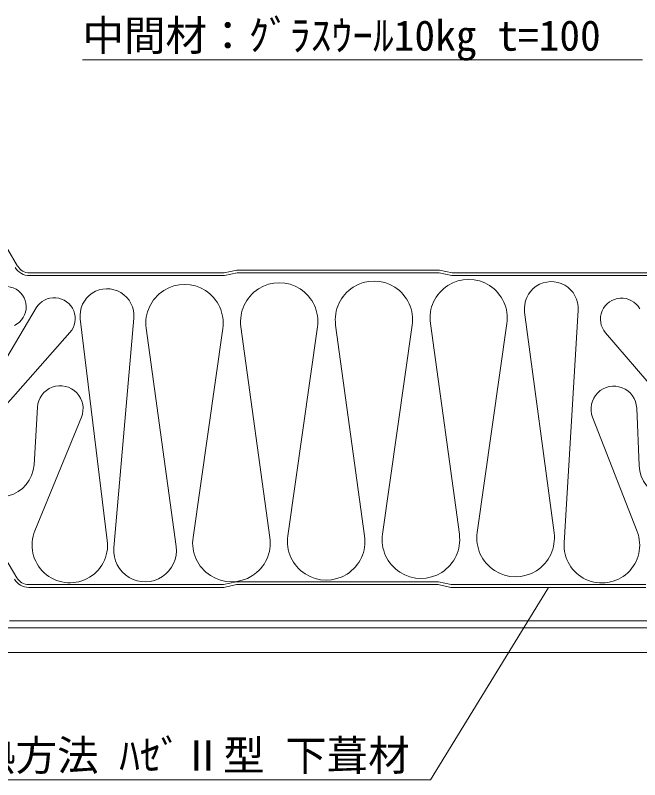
# Model space of a CAD drawing. Units: millimetres at full size, sheet at 1:5; details may follow other scales. Extents: x -3142 to 7368, y -2477 to 957.
# Drawn here: x -2548.6 to -2322.8, y -1970.3 to -1693.9 of the extents above; entities that cross this region are included whole.
import ezdxf
from ezdxf.enums import TextEntityAlignment as Align

# ---------------------------------------------------------------- set-up
doc = ezdxf.new("R2010")
doc.units = ezdxf.units.MM
doc.header["$LTSCALE"] = 5
doc.layers.add('0-0_0', color=7, linetype='Continuous', lineweight=18)
doc.styles.add('ＭＳ ゴシック', font='')
doc.styles.get('ＭＳ ゴシック').set_extended_font_data('MS Gothic')

msp = doc.modelspace()

# ---------------------------------------------------------------- linework, layer by layer
at = {"layer": '0-0_0', "color": 4}
for p, q in [((-2321.76, -1709.989), (-2524.26, -1709.989)), ((-2398.467, -1970.278), (-2355.779, -1900.724)), ((-2398.467, -1970.278), (-2638.467, -1970.278))]:
    msp.add_line(p, q, dxfattribs=at)
at = {"layer": '0-0_0'}
for p, q in [((-2547.709, -1784.578), (-2577.394, -1734.495)), ((-2472.998, -1787.029), (-2543.408, -1787.029)), ((-2472.89, -1788.029), (-2543.408, -1788.029)), ((-2468.422, -1786.029), (-2472.998, -1787.029)), ((-2468.314, -1787.029), (-2472.89, -1788.029)), ((-2395.206, -1786.029), (-2468.422, -1786.029)), ((-2395.314, -1787.029), (-2468.314, -1787.029)), ((-2390.738, -1788.029), (-2395.314, -1787.029)), ((-2395.206, -1786.029), (-2390.63, -1787.029)), ((-2320.22, -1788.029), (-2390.738, -1788.029)), ((-2320.22, -1787.029), (-2390.63, -1787.029)), ((-2548.009, -1897.273), (-2577.694, -1847.19)), ((-2468.722, -1898.724), (-2473.298, -1899.724)), ((-2395.506, -1898.724), (-2468.722, -1898.724)), ((-2395.506, -1898.724), (-2390.93, -1899.724)), ((-2473.298, -1899.724), (-2543.708, -1899.724)), ((-2473.19, -1900.724), (-2543.708, -1900.724)), ((-2468.614, -1899.724), (-2473.19, -1900.724)), ((-2395.614, -1899.724), (-2468.614, -1899.724)), ((-2391.038, -1900.724), (-2395.614, -1899.724)), ((-2320.52, -1900.724), (-2391.038, -1900.724)), ((-2320.52, -1899.724), (-2390.93, -1899.724)), ((-2932.114, -1915.311), (-2011.615, -1915.311)), ((-2432.114, -1915.311), (-2552.639, -1915.311)), ((-2550.614, -1912.811), (-2432.114, -1912.811)), ((-2313.614, -1912.811), (-2432.114, -1912.811)), ((-2932.114, -1924.311), (-2011.615, -1924.311))]:
    msp.add_line(p, q, dxfattribs=at)
at = {"layer": '0-0_0', "color": 9}
for p, q in [((-2541.03, -1799.71), (-2562.797, -1836.315)), ((-2353.736, -1881.009), (-2364.38, -1801.208)), ((-2350.087, -1884.657), (-2345.023, -1800.506)), ((-2525.068, -1803.691), (-2515.286, -1883.766)), ((-2512.888, -1886.461), (-2505.715, -1803.348)), ((-2490.425, -1885.899), (-2501.22, -1807.073)), ((-2484.289, -1882.686), (-2473.533, -1807.147)), ((-2466.971, -1806.48), (-2456.488, -1882.754)), ((-2450.041, -1882.086), (-2439.285, -1806.547)), ((-2422.24, -1882.154), (-2432.722, -1805.88)), ((-2415.792, -1881.486), (-2405.037, -1805.947)), ((-2387.992, -1881.554), (-2398.474, -1805.28)), ((-2370.789, -1805.347), (-2381.544, -1880.886)), ((-2563.307, -1847.495), (-2528.814, -1808.641)), ((-2335.144, -1808.707), (-2301.333, -1848.157)), ((-2540.561, -1835.627), (-2541.788, -1856.404)), ((-2323.005, -1856.689), (-2323.869, -1835.893)), ((-2541.49, -1880.235), (-2524.668, -1839.251)), ((-2339.823, -1839.24), (-2323.719, -1880.511)), ((-2311.593, -1915.311), (-2432.114, -1915.311))]:
    msp.add_line(p, q, dxfattribs=at)
at = {"layer": '0-0_0'}
for centre, radius in [((-2543.408, -1782.029), 6), ((-2543.408, -1782.029), 5), ((-2543.708, -1894.724), 6), ((-2543.708, -1894.724), 5)]:
    msp.add_arc(centre, radius, 210.83591, 270, dxfattribs=at)
at = {"layer": '0-0_0', "color": 9}
for centre, radius, start, end in [((-2453.123, -1804.577), 13.977, 351.8965, 187.8252), ((-2418.875, -1803.977), 13.977, 351.8965, 187.8252), ((-2384.627, -1803.377), 13.977, 351.8965, 187.8252), ((-2354.735, -1799.921), 9.73, 356.5556, 187.59753), ((-2552.02, -1799.349), 7.41, 295.69772, 134.5417), ((-2515.409, -1802.511), 9.73, 355.06737, 186.96446), ((-2487.371, -1805.177), 13.977, 351.8965, 187.79764), ((-2534.498, -1803.595), 7.601, 318.40195, 149.26286), ((-2329.373, -1803.761), 7.601, 29.73712, 220.59804), ((-2532.312, -1836.114), 8.263, 337.68472, 176.62163), ((-2332.125, -1836.236), 8.263, 2.37836, 201.31526), ((-2554.091, -1855.678), 12.325, 138.40195, 356.62163), ((-2310.691, -1856.178), 12.325, 182.37836, 40.59804), ((-2528.849, -1885.423), 13.664, 157.68472, 6.96446), ((-2436.145, -1884.065), 14.036, 171.8965, 7.8252), ((-2401.897, -1883.465), 14.036, 171.8965, 7.8252), ((-2367.649, -1882.865), 14.036, 171.8965, 7.59753), ((-2336.448, -1885.478), 13.664, 176.5556, 21.31526), ((-2470.393, -1884.665), 14.036, 171.8965, 7.8252), ((-2501.625, -1887.433), 11.305, 175.06737, 7.79764)]:
    msp.add_arc(centre, radius, start, end, dxfattribs=at)

# ---------------------------------------------------------------- texts
at = {"layer": '0-0_0', "style": 'ＭＳ ゴシック'}
for s, p in [('中間材：ｸﾞﾗｽｳｰﾙ10㎏ t=100', (-2524.26, -1709.989)), ('二重折板断熱方法 ﾊｾﾞⅡ型 下葺材', (-2638.467, -1970.278))]:
    msp.add_text(s, height=11, dxfattribs=at).set_placement(p, align=Align.BOTTOM_LEFT)

doc.saveas('drawing.dxf')
